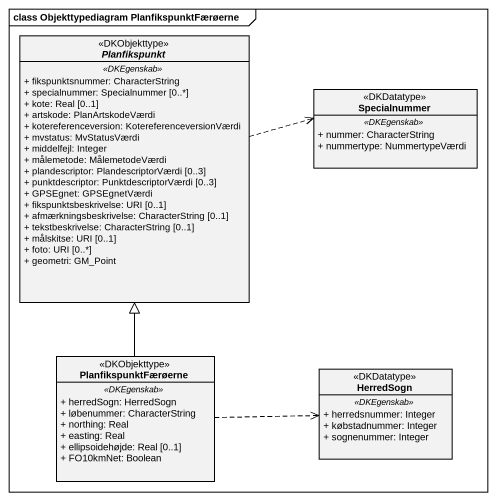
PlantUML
@startuml
mainframe class Objekttypediagram PlanfikspunktFærøerne
hide circle
hide empty members
skinparam classAttributeIconSize 0
abstract class Planfikspunkt <<DKObjekttype>> {
  .. <<DKEgenskab>> ..
  + fikspunktsnummer: CharacterString
  + specialnummer: Specialnummer [0..*]
  + kote: Real [0..1]
  + artskode: PlanArtskodeVærdi
  + kotereferenceversion: KotereferenceversionVærdi
  + mvstatus: MvStatusVærdi
  + middelfejl: Integer
  + målemetode: MålemetodeVærdi
  + plandescriptor: PlandescriptorVærdi [0..3]
  + punktdescriptor: PunktdescriptorVærdi [0..3]
  + GPSEgnet: GPSEgnetVærdi
  + fikspunktsbeskrivelse: URI [0..1]
  + afmærkningsbeskrivelse: CharacterString [0..1]
  + tekstbeskrivelse: CharacterString [0..1]
  + målskitse: URI [0..1]
  + foto: URI [0..*]
  + geometri: GM_Point
}
class Specialnummer <<DKDatatype>> {
  .. <<DKEgenskab>> ..
  + nummer: CharacterString
  + nummertype: NummertypeVærdi
}
class PlanfikspunktFærøerne <<DKObjekttype>> {
  .. <<DKEgenskab>> ..
  + herredSogn: HerredSogn
  + løbenummer: CharacterString
  + northing: Real
  + easting: Real
  + ellipsoidehøjde: Real [0..1]
  + FO10kmNet: Boolean
}
class HerredSogn <<DKDatatype>> {
  .. <<DKEgenskab>> ..
  + herredsnummer: Integer
  + købstadnummer: Integer
  + sognenummer: Integer
}
Planfikspunkt .right.> Specialnummer
PlanfikspunktFærøerne -up-|> Planfikspunkt
PlanfikspunktFærøerne .right.> HerredSogn
@enduml
